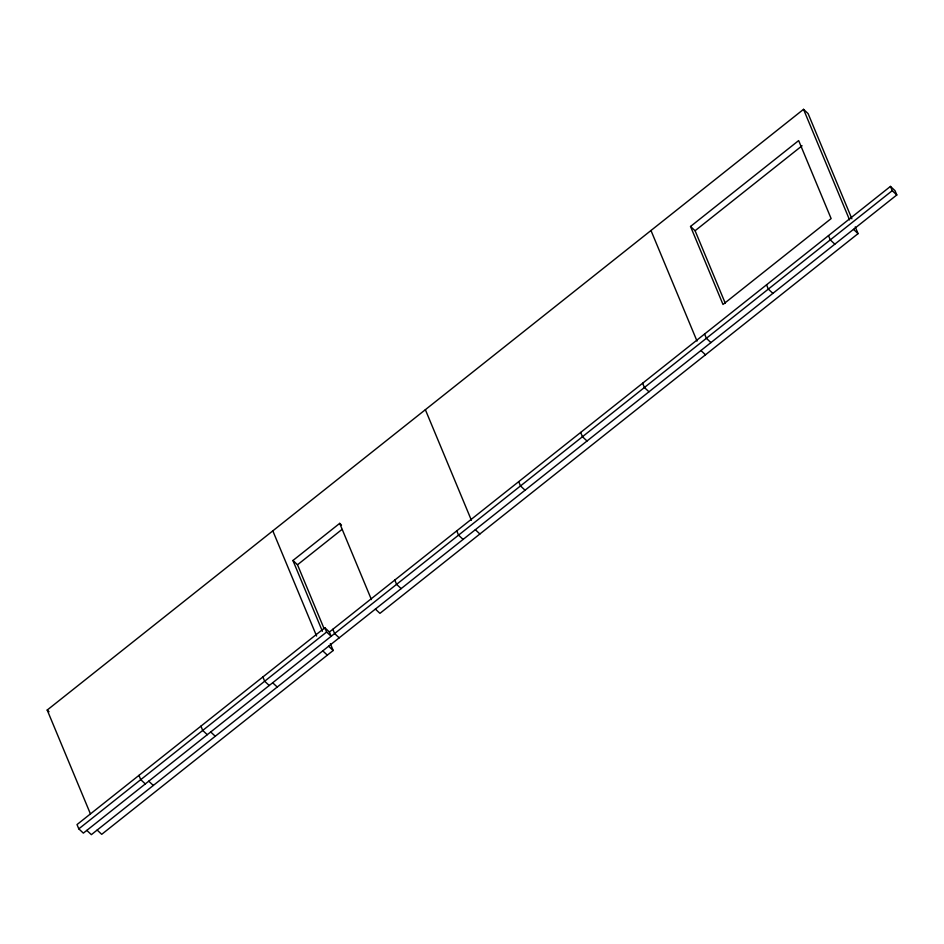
<?xml version="1.0" encoding="UTF-8"?>
<svg xmlns="http://www.w3.org/2000/svg" width="944" height="944" viewBox="0 0 944 944"><rect width="100%" height="100%" fill="white"/><g stroke="black" fill="none" stroke-linecap="round" stroke-linejoin="round"><path stroke-width="1.42" d="M90.423 813.881L47.2 710.053L803.533 109.339L808.099 113.61L851.877 218.796M690.524 226.466L798.659 140.585L831.133 218.595L722.998 304.475L690.524 226.466L695.091 230.737L725.322 303.366M695.091 230.737L802.07 145.777M322.388 631.265L292.935 560.5L339.698 523.365L341.516 525.076M324.122 628.728L297.502 564.772L341.976 529.442M324.842 627.736L77.019 824.572L78.8 828.856L83.355 833.127L892.233 190.688L890.452 186.405L329.397 632.008L331.191 636.291L326.624 632.02L324.842 627.736L329.397 632.008M78.8 828.856L326.624 632.02M890.452 186.405L895.018 190.676L896.8 194.96L91.367 834.661L86.801 830.39M330.353 643.69L333.185 650.499L101.716 834.331L97.161 830.059M855.252 226.879L858.061 233.628L379.936 613.364L375.382 609.092M892.233 190.688L896.8 194.96M853.494 229.357L858.061 233.628M834.838 244.166L830.283 239.894L828.502 235.611M772.888 293.372L768.322 289.1L766.54 284.817M710.926 342.578L706.372 338.306L704.578 334.023M700.944 350.519L705.498 354.791M648.976 391.784L644.41 387.524L642.628 383.229M587.015 441.001L582.46 436.73L580.666 432.435M525.065 490.207L520.498 485.936L518.716 481.652M475.328 529.702L479.882 533.974M463.103 539.413L458.536 535.142L456.754 530.858M401.153 588.619L396.586 584.348L394.804 580.064M292.935 560.5L297.502 564.772M339.191 637.825L334.624 633.554L332.843 629.27M328.618 646.227L333.185 650.499M322.777 650.864L327.332 655.136M272.674 682.772L277.229 687.043M269.229 685.497L264.662 681.226L262.88 676.942M210.713 731.978L215.279 736.249M207.279 734.703L202.712 730.432L200.93 726.148M148.763 781.184L153.317 785.455M145.317 783.921L140.75 779.65L138.969 775.354M47.2 710.053L49.029 711.752M803.533 109.339L849.565 219.917M650.982 230.501L697.014 341.079M425.366 409.696L471.398 520.262M339.698 523.365L371.417 599.57M272.816 530.858L316.594 636.032"/></g></svg>
